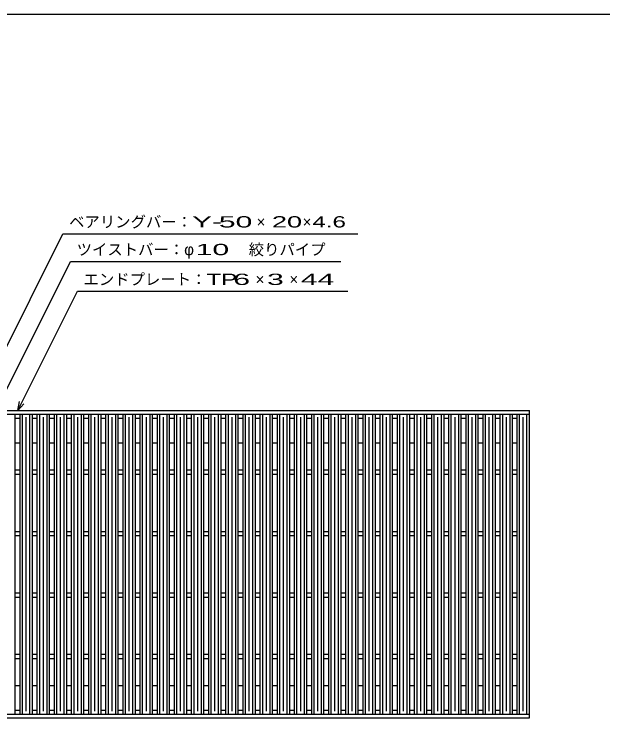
# Model space of a CAD drawing. Units: millimetres, scale not verified. Extents: x -1820 to 1736, y -1282 to 1048.
# Drawn here: x -1190 to -232, y -96 to 1048 of the extents above; entities that cross this region are included whole.
import ezdxf
from ezdxf.enums import TextEntityAlignment as Align

# ---------------------------------------------------------------- set-up
doc = ezdxf.new("R2010")
doc.units = ezdxf.units.MM
doc.header["$LTSCALE"] = 10
for name, color, linetype, lineweight in [('0_2', 150, 'Continuous', 25), ('16', 3, 'Continuous', 25), ('22', 2, 'Continuous', 25)]:
    doc.layers.add(name, color=color, linetype=linetype, lineweight=lineweight)
doc.styles.add('ベクトル', font='')
doc.styles.get('ベクトル').set_extended_font_data('ベクトル')

msp = doc.modelspace()

# ---------------------------------------------------------------- linework, layer by layer
at = {"layer": '0_2'}
msp.add_line((-1724, 1048.5), (1736, 1048.5), dxfattribs=at)
at = {"layer": '16'}
for p, q in [((-1348, 403.5), (-352, 403.5)), ((-352, 397.5), (-352, 403.5)), ((-1348, 397.5), (-352, 397.5)), ((-1208.5, 397.5), (-1188.5, 397.5)), ((-1188.5, -90.5), (-1188.5, 397.5)), ((-1188.5, 391), (-1180.6, 391)), ((-1180.6, -90.5), (-1180.6, 397.5)), ((-1180.6, 397.5), (-1160.6, 397.5)), ((-1176.6, -90.5), (-1176.6, 397.5)), ((-1170.6, -85.5), (-1170.6, 392.5)), ((-1164.6, -90.5), (-1164.6, 397.5)), ((-1160.6, -90.5), (-1160.6, 397.5)), ((-1160.6, 391), (-1152.7, 391)), ((-1152.7, -90.5), (-1152.7, 397.5)), ((-1152.7, 397.5), (-1132.7, 397.5)), ((-1148.7, -90.5), (-1148.7, 397.5)), ((-1142.7, -85.5), (-1142.7, 392.5)), ((-1136.7, -90.5), (-1136.7, 397.5)), ((-1132.7, -90.5), (-1132.7, 397.5)), ((-1132.7, 391), (-1124.8, 391)), ((-1124.8, -90.5), (-1124.8, 397.5)), ((-1124.8, 397.5), (-1104.8, 397.5)), ((-1120.8, -90.5), (-1120.8, 397.5)), ((-1114.8, -85.5), (-1114.8, 392.5)), ((-1108.8, -90.5), (-1108.8, 397.5)), ((-1104.8, -90.5), (-1104.8, 397.5)), ((-1104.8, 391), (-1096.9, 391)), ((-1096.9, -90.5), (-1096.9, 397.5)), ((-1096.9, 397.5), (-1076.9, 397.5)), ((-1092.9, -90.5), (-1092.9, 397.5)), ((-1086.9, -85.5), (-1086.9, 392.5)), ((-1080.9, -90.5), (-1080.9, 397.5)), ((-1076.9, -90.5), (-1076.9, 397.5)), ((-1076.9, 391), (-1069, 391)), ((-1069, -90.5), (-1069, 397.5)), ((-1069, 397.5), (-1049, 397.5)), ((-1065, -90.5), (-1065, 397.5)), ((-1059, -85.5), (-1059, 392.5)), ((-1053, -90.5), (-1053, 397.5)), ((-1049, -90.5), (-1049, 397.5)), ((-1049, 391), (-1041.1, 391)), ((-1041.1, -90.5), (-1041.1, 397.5)), ((-1041.1, 397.5), (-1021.1, 397.5)), ((-1037.1, -90.5), (-1037.1, 397.5)), ((-1031.1, -85.5), (-1031.1, 392.5)), ((-1025.1, -90.5), (-1025.1, 397.5)), ((-1021.1, -90.5), (-1021.1, 397.5)), ((-1021.1, 391), (-1013.2, 391)), ((-1013.2, -90.5), (-1013.2, 397.5)), ((-1013.2, 397.5), (-993.2, 397.5)), ((-1009.2, -90.5), (-1009.2, 397.5)), ((-1003.2, -85.5), (-1003.2, 392.5)), ((-997.2, -90.5), (-997.2, 397.5)), ((-993.2, -90.5), (-993.2, 397.5)), ((-993.2, 391), (-985.3, 391)), ((-985.3, -90.5), (-985.3, 397.5)), ((-985.3, 397.5), (-965.3, 397.5)), ((-981.3, -90.5), (-981.3, 397.5)), ((-975.3, -85.5), (-975.3, 392.5)), ((-969.3, -90.5), (-969.3, 397.5)), ((-965.3, -90.5), (-965.3, 397.5)), ((-965.3, 391), (-957.4, 391)), ((-957.4, -90.5), (-957.4, 397.5)), ((-957.4, 397.5), (-937.4, 397.5)), ((-953.4, -90.5), (-953.4, 397.5)), ((-947.4, -85.5), (-947.4, 392.5)), ((-941.4, -90.5), (-941.4, 397.5)), ((-937.4, -90.5), (-937.4, 397.5)), ((-937.4, 391), (-929.5, 391)), ((-929.5, -90.5), (-929.5, 397.5)), ((-929.5, 397.5), (-909.5, 397.5)), ((-925.5, -90.5), (-925.5, 397.5)), ((-919.5, -85.5), (-919.5, 392.5)), ((-913.5, -90.5), (-913.5, 397.5)), ((-909.5, -90.5), (-909.5, 397.5)), ((-909.5, 391), (-901.6, 391)), ((-901.6, -90.5), (-901.6, 397.5)), ((-901.6, 397.5), (-881.6, 397.5)), ((-897.6, -90.5), (-897.6, 397.5)), ((-891.6, -85.5), (-891.6, 392.5)), ((-885.6, -90.5), (-885.6, 397.5)), ((-881.6, -90.5), (-881.6, 397.5)), ((-881.6, 391), (-873.7, 391)), ((-873.7, -90.5), (-873.7, 397.5)), ((-873.7, 397.5), (-853.7, 397.5)), ((-869.7, -90.5), (-869.7, 397.5)), ((-863.7, -85.5), (-863.7, 392.5)), ((-857.7, -90.5), (-857.7, 397.5)), ((-853.7, -90.5), (-853.7, 397.5)), ((-853.7, 391), (-845.8, 391)), ((-845.8, -90.5), (-845.8, 397.5)), ((-845.8, 397.5), (-825.8, 397.5)), ((-841.8, -90.5), (-841.8, 397.5)), ((-835.8, -85.5), (-835.8, 392.5)), ((-829.8, -90.5), (-829.8, 397.5)), ((-825.8, -90.5), (-825.8, 397.5)), ((-825.8, 391), (-817.9, 391)), ((-817.9, -90.5), (-817.9, 397.5)), ((-817.9, 397.5), (-797.9, 397.5)), ((-813.9, -90.5), (-813.9, 397.5)), ((-807.9, -85.5), (-807.9, 392.5)), ((-801.9, -90.5), (-801.9, 397.5)), ((-797.9, -90.5), (-797.9, 397.5)), ((-797.9, 391), (-790, 391)), ((-790, -90.5), (-790, 397.5)), ((-790, 397.5), (-770, 397.5)), ((-786, -90.5), (-786, 397.5)), ((-780, -85.5), (-780, 392.5)), ((-774, -90.5), (-774, 397.5)), ((-770, -90.5), (-770, 397.5)), ((-770, 391), (-762.1, 391)), ((-762.1, -90.5), (-762.1, 397.5)), ((-762.1, 397.5), (-742.1, 397.5)), ((-758.1, -90.5), (-758.1, 397.5)), ((-752.1, -85.5), (-752.1, 392.5)), ((-746.1, -90.5), (-746.1, 397.5)), ((-742.1, -90.5), (-742.1, 397.5)), ((-742.1, 391), (-734.2, 391)), ((-734.2, -90.5), (-734.2, 397.5)), ((-734.2, 397.5), (-714.2, 397.5)), ((-730.2, -90.5), (-730.2, 397.5)), ((-724.2, -85.5), (-724.2, 392.5)), ((-718.2, -90.5), (-718.2, 397.5)), ((-714.2, -90.5), (-714.2, 397.5)), ((-714.2, 391), (-706.3, 391)), ((-706.3, -90.5), (-706.3, 397.5)), ((-706.3, 397.5), (-686.3, 397.5)), ((-702.3, -90.5), (-702.3, 397.5)), ((-696.3, -85.5), (-696.3, 392.5)), ((-690.3, -90.5), (-690.3, 397.5)), ((-686.3, -90.5), (-686.3, 397.5)), ((-686.3, 391), (-678.4, 391)), ((-678.4, -90.5), (-678.4, 397.5)), ((-678.4, 397.5), (-658.4, 397.5)), ((-674.4, -90.5), (-674.4, 397.5)), ((-668.4, -85.5), (-668.4, 392.5)), ((-662.4, -90.5), (-662.4, 397.5)), ((-658.4, -90.5), (-658.4, 397.5)), ((-658.4, 391), (-650.5, 391)), ((-650.5, -90.5), (-650.5, 397.5)), ((-650.5, 397.5), (-630.5, 397.5)), ((-646.5, -90.5), (-646.5, 397.5)), ((-640.5, -85.5), (-640.5, 392.5)), ((-634.5, -90.5), (-634.5, 397.5)), ((-630.5, -90.5), (-630.5, 397.5)), ((-630.5, 391), (-622.6, 391)), ((-622.6, -90.5), (-622.6, 397.5)), ((-622.6, 397.5), (-602.6, 397.5)), ((-618.6, -90.5), (-618.6, 397.5)), ((-612.6, -85.5), (-612.6, 392.5)), ((-606.6, -90.5), (-606.6, 397.5)), ((-602.6, -90.5), (-602.6, 397.5)), ((-602.6, 391), (-594.7, 391)), ((-594.7, -90.5), (-594.7, 397.5)), ((-594.7, 397.5), (-574.7, 397.5)), ((-590.7, -90.5), (-590.7, 397.5)), ((-584.7, -85.5), (-584.7, 392.5)), ((-578.7, -90.5), (-578.7, 397.5)), ((-574.7, -90.5), (-574.7, 397.5)), ((-574.7, 391), (-566.8, 391)), ((-566.8, -90.5), (-566.8, 397.5)), ((-566.8, 397.5), (-546.8, 397.5)), ((-562.8, -90.5), (-562.8, 397.5)), ((-556.8, -85.5), (-556.8, 392.5)), ((-550.8, -90.5), (-550.8, 397.5)), ((-546.8, -90.5), (-546.8, 397.5)), ((-546.8, 391), (-538.9, 391)), ((-538.9, -90.5), (-538.9, 397.5)), ((-538.9, 397.5), (-518.9, 397.5)), ((-534.9, -90.5), (-534.9, 397.5)), ((-528.9, -85.5), (-528.9, 392.5)), ((-522.9, -90.5), (-522.9, 397.5)), ((-518.9, -90.5), (-518.9, 397.5)), ((-518.9, 391), (-511, 391)), ((-511, -90.5), (-511, 397.5)), ((-511, 397.5), (-491, 397.5)), ((-507, -90.5), (-507, 397.5)), ((-501, -85.5), (-501, 392.5)), ((-495, -90.5), (-495, 397.5)), ((-491, -90.5), (-491, 397.5)), ((-491, 391), (-483.1, 391)), ((-483.1, -90.5), (-483.1, 397.5)), ((-483.1, 397.5), (-463.1, 397.5)), ((-479.1, -90.5), (-479.1, 397.5)), ((-473.1, -85.5), (-473.1, 392.5)), ((-467.1, -90.5), (-467.1, 397.5)), ((-463.1, -90.5), (-463.1, 397.5)), ((-463.1, 391), (-455.2, 391)), ((-455.2, -90.5), (-455.2, 397.5)), ((-455.2, 397.5), (-435.2, 397.5)), ((-451.2, -90.5), (-451.2, 397.5)), ((-445.2, -85.5), (-445.2, 392.5)), ((-439.2, -90.5), (-439.2, 397.5)), ((-435.2, -90.5), (-435.2, 397.5)), ((-435.2, 391), (-427.3, 391)), ((-427.3, -90.5), (-427.3, 397.5)), ((-427.3, 397.5), (-407.3, 397.5)), ((-423.3, -90.5), (-423.3, 397.5)), ((-417.3, -85.5), (-417.3, 392.5)), ((-411.3, -90.5), (-411.3, 397.5)), ((-407.3, -90.5), (-407.3, 397.5)), ((-407.3, 391), (-399.4, 391)), ((-399.4, -90.5), (-399.4, 397.5)), ((-399.4, 397.5), (-379.4, 397.5)), ((-395.4, -90.5), (-395.4, 397.5)), ((-389.4, -85.5), (-389.4, 392.5)), ((-383.4, -90.5), (-383.4, 397.5)), ((-379.4, -90.5), (-379.4, 397.5)), ((-379.4, 391), (-371.5, 391)), ((-372, -90.5), (-372, 397.5)), ((-372, 397.5), (-352, 397.5)), ((-368, -90.5), (-368, 397.5)), ((-362, -85.5), (-362, 392.5)), ((-356, -90.5), (-356, 397.5)), ((-352, -90.5), (-352, 397.5)), ((-1188.5, 351), (-1180.6, 351)), ((-1160.6, 351), (-1152.7, 351)), ((-1132.7, 351), (-1124.8, 351)), ((-1104.8, 351), (-1096.9, 351)), ((-1076.9, 351), (-1069, 351)), ((-1049, 351), (-1041.1, 351)), ((-1021.1, 351), (-1013.2, 351)), ((-993.2, 351), (-985.3, 351)), ((-965.3, 351), (-957.4, 351)), ((-937.4, 351), (-929.5, 351)), ((-909.5, 351), (-901.6, 351)), ((-881.6, 351), (-873.7, 351)), ((-853.7, 351), (-845.8, 351)), ((-825.8, 351), (-817.9, 351)), ((-797.9, 351), (-790, 351)), ((-770, 351), (-762.1, 351)), ((-742.1, 351), (-734.2, 351)), ((-714.2, 351), (-706.3, 351)), ((-686.3, 351), (-678.4, 351)), ((-658.4, 351), (-650.5, 351)), ((-630.5, 351), (-622.6, 351)), ((-602.6, 351), (-594.7, 351)), ((-574.7, 351), (-566.8, 351)), ((-546.8, 351), (-538.9, 351)), ((-518.9, 351), (-511, 351)), ((-491, 351), (-483.1, 351)), ((-463.1, 351), (-455.2, 351)), ((-435.2, 351), (-427.3, 351)), ((-407.3, 351), (-399.4, 351)), ((-379.4, 351), (-371.5, 351)), ((-1188.5, 307), (-1180.6, 307)), ((-1188.5, 300), (-1180.6, 300)), ((-1160.6, 307), (-1152.7, 307)), ((-1160.6, 300), (-1152.7, 300)), ((-1132.7, 307), (-1124.8, 307)), ((-1132.7, 300), (-1124.8, 300)), ((-1104.8, 307), (-1096.9, 307)), ((-1104.8, 300), (-1096.9, 300)), ((-1076.9, 307), (-1069, 307)), ((-1076.9, 300), (-1069, 300)), ((-1049, 307), (-1041.1, 307)), ((-1049, 300), (-1041.1, 300)), ((-1021.1, 307), (-1013.2, 307)), ((-1021.1, 300), (-1013.2, 300)), ((-993.2, 307), (-985.3, 307)), ((-993.2, 300), (-985.3, 300)), ((-965.3, 307), (-957.4, 307)), ((-965.3, 300), (-957.4, 300)), ((-937.4, 307), (-929.5, 307)), ((-937.4, 300), (-929.5, 300)), ((-909.5, 307), (-901.6, 307)), ((-909.5, 300), (-901.6, 300)), ((-881.6, 307), (-873.7, 307)), ((-881.6, 300), (-873.7, 300)), ((-853.7, 307), (-845.8, 307)), ((-853.7, 300), (-845.8, 300)), ((-825.8, 307), (-817.9, 307)), ((-825.8, 300), (-817.9, 300)), ((-797.9, 307), (-790, 307)), ((-797.9, 300), (-790, 300)), ((-770, 307), (-762.1, 307)), ((-770, 300), (-762.1, 300)), ((-742.1, 307), (-734.2, 307)), ((-742.1, 300), (-734.2, 300)), ((-714.2, 307), (-706.3, 307)), ((-714.2, 300), (-706.3, 300)), ((-686.3, 307), (-678.4, 307)), ((-686.3, 300), (-678.4, 300)), ((-658.4, 307), (-650.5, 307)), ((-658.4, 300), (-650.5, 300)), ((-630.5, 307), (-622.6, 307)), ((-630.5, 300), (-622.6, 300)), ((-602.6, 307), (-594.7, 307)), ((-602.6, 300), (-594.7, 300)), ((-574.7, 307), (-566.8, 307)), ((-574.7, 300), (-566.8, 300)), ((-546.8, 307), (-538.9, 307)), ((-546.8, 300), (-538.9, 300)), ((-518.9, 307), (-511, 307)), ((-518.9, 300), (-511, 300)), ((-491, 307), (-483.1, 307)), ((-491, 300), (-483.1, 300)), ((-463.1, 307), (-455.2, 307)), ((-463.1, 300), (-455.2, 300)), ((-435.2, 307), (-427.3, 307)), ((-435.2, 300), (-427.3, 300)), ((-407.3, 307), (-399.4, 307)), ((-407.3, 300), (-399.4, 300)), ((-379.4, 307), (-371.5, 307)), ((-379.4, 300), (-371.5, 300)), ((-1188.5, 207), (-1180.6, 207)), ((-1160.6, 207), (-1152.7, 207)), ((-1132.7, 207), (-1124.8, 207)), ((-1104.8, 207), (-1096.9, 207)), ((-1076.9, 207), (-1069, 207)), ((-1049, 207), (-1041.1, 207)), ((-1021.1, 207), (-1013.2, 207)), ((-993.2, 207), (-985.3, 207)), ((-965.3, 207), (-957.4, 207)), ((-937.4, 207), (-929.5, 207)), ((-909.5, 207), (-901.6, 207)), ((-881.6, 207), (-873.7, 207)), ((-853.7, 207), (-845.8, 207)), ((-825.8, 207), (-817.9, 207)), ((-797.9, 207), (-790, 207)), ((-770, 207), (-762.1, 207)), ((-742.1, 207), (-734.2, 207)), ((-714.2, 207), (-706.3, 207)), ((-686.3, 207), (-678.4, 207)), ((-658.4, 207), (-650.5, 207)), ((-630.5, 207), (-622.6, 207)), ((-602.6, 207), (-594.7, 207)), ((-574.7, 207), (-566.8, 207)), ((-546.8, 207), (-538.9, 207)), ((-518.9, 207), (-511, 207)), ((-491, 207), (-483.1, 207)), ((-463.1, 207), (-455.2, 207)), ((-435.2, 207), (-427.3, 207)), ((-407.3, 207), (-399.4, 207)), ((-379.4, 207), (-371.5, 207)), ((-1188.5, 200), (-1180.6, 200)), ((-1160.6, 200), (-1152.7, 200)), ((-1132.7, 200), (-1124.8, 200)), ((-1104.8, 200), (-1096.9, 200)), ((-1076.9, 200), (-1069, 200)), ((-1049, 200), (-1041.1, 200)), ((-1021.1, 200), (-1013.2, 200)), ((-993.2, 200), (-985.3, 200)), ((-965.3, 200), (-957.4, 200)), ((-937.4, 200), (-929.5, 200)), ((-909.5, 200), (-901.6, 200)), ((-881.6, 200), (-873.7, 200)), ((-853.7, 200), (-845.8, 200)), ((-825.8, 200), (-817.9, 200)), ((-797.9, 200), (-790, 200)), ((-770, 200), (-762.1, 200)), ((-742.1, 200), (-734.2, 200)), ((-714.2, 200), (-706.3, 200)), ((-686.3, 200), (-678.4, 200)), ((-658.4, 200), (-650.5, 200)), ((-630.5, 200), (-622.6, 200)), ((-602.6, 200), (-594.7, 200)), ((-574.7, 200), (-566.8, 200)), ((-546.8, 200), (-538.9, 200)), ((-518.9, 200), (-511, 200)), ((-491, 200), (-483.1, 200)), ((-463.1, 200), (-455.2, 200)), ((-435.2, 200), (-427.3, 200)), ((-407.3, 200), (-399.4, 200)), ((-379.4, 200), (-371.5, 200)), ((-1188.5, 107), (-1180.6, 107)), ((-1160.6, 107), (-1152.7, 107)), ((-1132.7, 107), (-1124.8, 107)), ((-1104.8, 107), (-1096.9, 107)), ((-1076.9, 107), (-1069, 107)), ((-1049, 107), (-1041.1, 107)), ((-1021.1, 107), (-1013.2, 107)), ((-993.2, 107), (-985.3, 107)), ((-965.3, 107), (-957.4, 107)), ((-937.4, 107), (-929.5, 107)), ((-909.5, 107), (-901.6, 107)), ((-881.6, 107), (-873.7, 107)), ((-853.7, 107), (-845.8, 107)), ((-825.8, 107), (-817.9, 107)), ((-797.9, 107), (-790, 107)), ((-770, 107), (-762.1, 107)), ((-742.1, 107), (-734.2, 107)), ((-714.2, 107), (-706.3, 107)), ((-686.3, 107), (-678.4, 107)), ((-658.4, 107), (-650.5, 107)), ((-630.5, 107), (-622.6, 107)), ((-602.6, 107), (-594.7, 107)), ((-574.7, 107), (-566.8, 107)), ((-546.8, 107), (-538.9, 107)), ((-518.9, 107), (-511, 107)), ((-491, 107), (-483.1, 107)), ((-463.1, 107), (-455.2, 107)), ((-435.2, 107), (-427.3, 107)), ((-407.3, 107), (-399.4, 107)), ((-379.4, 107), (-371.5, 107)), ((-1188.5, 100), (-1180.6, 100)), ((-1160.6, 100), (-1152.7, 100)), ((-1132.7, 100), (-1124.8, 100)), ((-1104.8, 100), (-1096.9, 100)), ((-1076.9, 100), (-1069, 100)), ((-1049, 100), (-1041.1, 100)), ((-1021.1, 100), (-1013.2, 100)), ((-993.2, 100), (-985.3, 100)), ((-965.3, 100), (-957.4, 100)), ((-937.4, 100), (-929.5, 100)), ((-909.5, 100), (-901.6, 100)), ((-881.6, 100), (-873.7, 100)), ((-853.7, 100), (-845.8, 100)), ((-825.8, 100), (-817.9, 100)), ((-797.9, 100), (-790, 100)), ((-770, 100), (-762.1, 100)), ((-742.1, 100), (-734.2, 100)), ((-714.2, 100), (-706.3, 100)), ((-686.3, 100), (-678.4, 100)), ((-658.4, 100), (-650.5, 100)), ((-630.5, 100), (-622.6, 100)), ((-602.6, 100), (-594.7, 100)), ((-574.7, 100), (-566.8, 100)), ((-546.8, 100), (-538.9, 100)), ((-518.9, 100), (-511, 100)), ((-491, 100), (-483.1, 100)), ((-463.1, 100), (-455.2, 100)), ((-435.2, 100), (-427.3, 100)), ((-407.3, 100), (-399.4, 100)), ((-379.4, 100), (-371.5, 100)), ((-1188.5, 7), (-1180.6, 7)), ((-1188.5, 0), (-1180.6, 0)), ((-1160.6, 7), (-1152.7, 7)), ((-1160.6, 0), (-1152.7, 0)), ((-1132.7, 7), (-1124.8, 7)), ((-1132.7, 0), (-1124.8, 0)), ((-1104.8, 7), (-1096.9, 7)), ((-1104.8, 0), (-1096.9, 0)), ((-1076.9, 7), (-1069, 7)), ((-1076.9, 0), (-1069, 0)), ((-1049, 7), (-1041.1, 7)), ((-1049, 0), (-1041.1, 0)), ((-1021.1, 7), (-1013.2, 7)), ((-1021.1, 0), (-1013.2, 0)), ((-993.2, 7), (-985.3, 7)), ((-993.2, 0), (-985.3, 0)), ((-965.3, 7), (-957.4, 7)), ((-965.3, 0), (-957.4, 0)), ((-937.4, 7), (-929.5, 7)), ((-937.4, 0), (-929.5, 0)), ((-909.5, 7), (-901.6, 7)), ((-909.5, 0), (-901.6, 0)), ((-881.6, 7), (-873.7, 7)), ((-881.6, 0), (-873.7, 0)), ((-853.7, 7), (-845.8, 7)), ((-853.7, 0), (-845.8, 0)), ((-825.8, 7), (-817.9, 7)), ((-825.8, 0), (-817.9, 0)), ((-797.9, 7), (-790, 7)), ((-797.9, 0), (-790, 0)), ((-770, 7), (-762.1, 7)), ((-770, 0), (-762.1, 0)), ((-742.1, 7), (-734.2, 7)), ((-742.1, 0), (-734.2, 0)), ((-714.2, 7), (-706.3, 7)), ((-714.2, 0), (-706.3, 0)), ((-686.3, 7), (-678.4, 7)), ((-686.3, 0), (-678.4, 0)), ((-658.4, 7), (-650.5, 7)), ((-658.4, 0), (-650.5, 0)), ((-630.5, 7), (-622.6, 7)), ((-630.5, 0), (-622.6, 0)), ((-602.6, 7), (-594.7, 7)), ((-602.6, 0), (-594.7, 0)), ((-574.7, 7), (-566.8, 7)), ((-574.7, 0), (-566.8, 0)), ((-546.8, 7), (-538.9, 7)), ((-546.8, 0), (-538.9, 0)), ((-518.9, 7), (-511, 7)), ((-518.9, 0), (-511, 0)), ((-491, 7), (-483.1, 7)), ((-491, 0), (-483.1, 0)), ((-463.1, 7), (-455.2, 7)), ((-463.1, 0), (-455.2, 0)), ((-435.2, 7), (-427.3, 7)), ((-435.2, 0), (-427.3, 0)), ((-407.3, 7), (-399.4, 7)), ((-407.3, 0), (-399.4, 0)), ((-379.4, 7), (-371.5, 7)), ((-379.4, 0), (-371.5, 0)), ((-1188.5, -44), (-1180.6, -44)), ((-1160.6, -44), (-1152.7, -44)), ((-1132.7, -44), (-1124.8, -44)), ((-1104.8, -44), (-1096.9, -44)), ((-1076.9, -44), (-1069, -44)), ((-1049, -44), (-1041.1, -44)), ((-1021.1, -44), (-1013.2, -44)), ((-993.2, -44), (-985.3, -44)), ((-965.3, -44), (-957.4, -44)), ((-937.4, -44), (-929.5, -44)), ((-909.5, -44), (-901.6, -44)), ((-881.6, -44), (-873.7, -44)), ((-853.7, -44), (-845.8, -44)), ((-825.8, -44), (-817.9, -44)), ((-797.9, -44), (-790, -44)), ((-770, -44), (-762.1, -44)), ((-742.1, -44), (-734.2, -44)), ((-714.2, -44), (-706.3, -44)), ((-686.3, -44), (-678.4, -44)), ((-658.4, -44), (-650.5, -44)), ((-630.5, -44), (-622.6, -44)), ((-602.6, -44), (-594.7, -44)), ((-574.7, -44), (-566.8, -44)), ((-546.8, -44), (-538.9, -44)), ((-518.9, -44), (-511, -44)), ((-491, -44), (-483.1, -44)), ((-463.1, -44), (-455.2, -44)), ((-435.2, -44), (-427.3, -44)), ((-407.3, -44), (-399.4, -44)), ((-379.4, -44), (-371.5, -44)), ((-1348, -90.5), (-352, -90.5)), ((-1208.5, -90.5), (-1188.5, -90.5)), ((-1188.5, -84), (-1180.6, -84)), ((-1180.6, -90.5), (-1160.6, -90.5)), ((-1160.6, -84), (-1152.7, -84)), ((-1152.7, -90.5), (-1132.7, -90.5)), ((-1132.7, -84), (-1124.8, -84)), ((-1124.8, -90.5), (-1104.8, -90.5)), ((-1104.8, -84), (-1096.9, -84)), ((-1096.9, -90.5), (-1076.9, -90.5)), ((-1076.9, -84), (-1069, -84)), ((-1069, -90.5), (-1049, -90.5)), ((-1049, -84), (-1041.1, -84)), ((-1041.1, -90.5), (-1021.1, -90.5)), ((-1021.1, -84), (-1013.2, -84)), ((-1013.2, -90.5), (-993.2, -90.5)), ((-993.2, -84), (-985.3, -84)), ((-985.3, -90.5), (-965.3, -90.5)), ((-965.3, -84), (-957.4, -84)), ((-957.4, -90.5), (-937.4, -90.5)), ((-937.4, -84), (-929.5, -84)), ((-929.5, -90.5), (-909.5, -90.5)), ((-909.5, -84), (-901.6, -84)), ((-901.6, -90.5), (-881.6, -90.5)), ((-881.6, -84), (-873.7, -84)), ((-873.7, -90.5), (-853.7, -90.5)), ((-853.7, -84), (-845.8, -84)), ((-845.8, -90.5), (-825.8, -90.5)), ((-825.8, -84), (-817.9, -84)), ((-817.9, -90.5), (-797.9, -90.5)), ((-797.9, -84), (-790, -84)), ((-790, -90.5), (-770, -90.5)), ((-770, -84), (-762.1, -84)), ((-762.1, -90.5), (-742.1, -90.5)), ((-742.1, -84), (-734.2, -84)), ((-734.2, -90.5), (-714.2, -90.5)), ((-714.2, -84), (-706.3, -84)), ((-706.3, -90.5), (-686.3, -90.5)), ((-686.3, -84), (-678.4, -84)), ((-678.4, -90.5), (-658.4, -90.5)), ((-658.4, -84), (-650.5, -84)), ((-650.5, -90.5), (-630.5, -90.5)), ((-630.5, -84), (-622.6, -84)), ((-622.6, -90.5), (-602.6, -90.5)), ((-602.6, -84), (-594.7, -84)), ((-594.7, -90.5), (-574.7, -90.5)), ((-574.7, -84), (-566.8, -84)), ((-566.8, -90.5), (-546.8, -90.5)), ((-546.8, -84), (-538.9, -84)), ((-538.9, -90.5), (-518.9, -90.5)), ((-518.9, -84), (-511, -84)), ((-511, -90.5), (-491, -90.5)), ((-491, -84), (-483.1, -84)), ((-483.1, -90.5), (-463.1, -90.5)), ((-463.1, -84), (-455.2, -84)), ((-455.2, -90.5), (-435.2, -90.5)), ((-435.2, -84), (-427.3, -84)), ((-427.3, -90.5), (-407.3, -90.5)), ((-407.3, -84), (-399.4, -84)), ((-399.4, -90.5), (-379.4, -90.5)), ((-379.4, -84), (-371.5, -84)), ((-372, -90.5), (-352, -90.5)), ((-352, -96.5), (-352, -90.5)), ((-1348, -96.5), (-352, -96.5))]:
    msp.add_line(p, q, dxfattribs=at)
at = {"layer": '22', "color": 4}
for p, q in [((-1328, 257), (-1111, 691)), ((-1111, 691), (-631, 691)), ((-1268.25, 307), (-1098.75, 646)), ((-1098.75, 646), (-658.75, 646)), ((-1184.55, 403.5), (-1087.55, 597.5)), ((-1087.55, 597.5), (-647.55, 597.5)), ((-1184.55, 403.5), (-1181.55, 418.1)), ((-1184.55, 403.5), (-1174.55, 414.5))]:
    msp.add_line(p, q, dxfattribs=at)

# ---------------------------------------------------------------- texts
at = {"layer": '22', "style": 'ベクトル'}
for s, p in [('ベアリングバー：', (-1101, 710.5)), ('×', (-796, 710.5)), ('×', (-721, 710.5)), ('ツイストバー：', (-1088.75, 665.5)), ('絞りパイプ', (-808.75, 665.5)), ('φ', (-913.75, 665.5)), ('エンドプレート：', (-1077.55, 617)), ('×', (-797.55, 617)), ('×', (-742.55, 617))]:
    msp.add_text(s, height=18.33, dxfattribs=at).set_placement(p, align=Align.MIDDLE_LEFT)
for s, width, p in [('Y-', 2, (-901, 710.5)), (' 50 ', 2, (-871, 710.5)), ('20', 1.8, (-771, 710.5)), (' 4.6 ', 1.6, (-716, 710.5)), (' 10 ', 2, (-908.75, 665.5)), ('TP', 1.6, (-877.55, 617)), (' 6 ', 2, (-847.55, 617)), (' 3 ', 2, (-792.55, 617)), (' 44 ', 2, (-737.55, 617))]:
    msp.add_text(s, height=18.33, dxfattribs=dict(at, width=width)).set_placement(p, align=Align.MIDDLE_LEFT)

doc.saveas('drawing.dxf')
